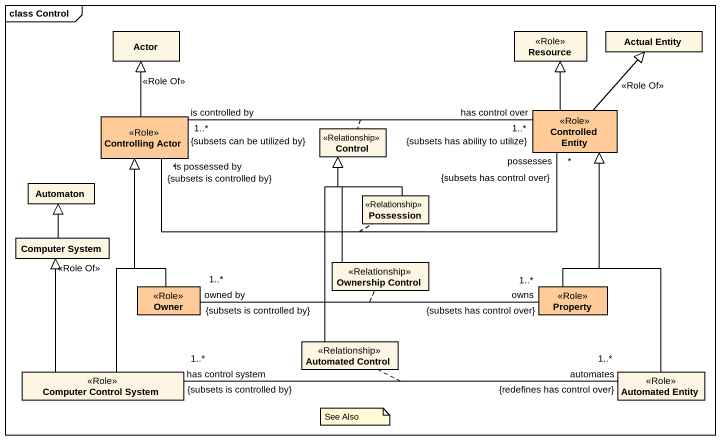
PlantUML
@startuml
mainframe class Control
hide circle
hide empty members
class "Actor" as Actor_
class Resource <<Role>>
class "Actual Entity" as Actual_Entity
class "Controlling Actor" as Controlling_Actor <<Role>> #FFCC99
class "Control" as Control_ <<Relationship>>
class "Controlled Entity" as Controlled_Entity <<Role>> #FFCC99
class Automaton
class Possession <<Relationship>>
class "Computer System" as Computer_System
class Owner <<Role>> #FFCC99
class "Ownership Control" as Ownership_Control <<Relationship>>
class Property <<Role>> #FFCC99
class "Automated Control" as Automated_Control <<Relationship>>
class "Computer Control System" as Computer_Control_System <<Role>>
class "Automated Entity" as Automated_Entity <<Role>>
Controlling_Actor -up-|> Actor_ : <<Role Of>>
Controlling_Actor "is controlled by\n{subsets can be utilized by}\n1..*" -right- "has control over\n{subsets has ability to utilize}\n1..*" Controlled_Entity
(Controlling_Actor, Controlled_Entity) .. Control_
Controlling_Actor "is possessed by\n{subsets is controlled by}\n*" -right- "possesses\n{subsets has control over}\n*" Controlled_Entity
(Controlling_Actor, Controlled_Entity) .. Possession
Controlled_Entity -up-|> Resource
Controlled_Entity -up-|> Actual_Entity : <<Role Of>>
Possession -up-|> Control_
Computer_System -up-|> Automaton
Owner -up-|> Controlling_Actor
Owner "owned by\n{subsets is controlled by}\n1..*" -right- "owns\n{subsets has control over}\n1..*" Property
(Owner, Property) .. Ownership_Control
Ownership_Control -up-|> Control_
Property -up-|> Controlled_Entity
Automated_Control -up-|> Control_
Computer_Control_System -up-|> Controlling_Actor
Computer_Control_System -up-|> Computer_System : <<Role Of>>
Computer_Control_System "has control system\n{subsets is controlled by}\n1..*" -right- "{redefines has control over}\nautomates\n1..*" Automated_Entity
(Computer_Control_System, Automated_Entity) .. Automated_Control
Automated_Entity -up-|> Controlled_Entity
note as N1
  See Also
end note
@enduml
